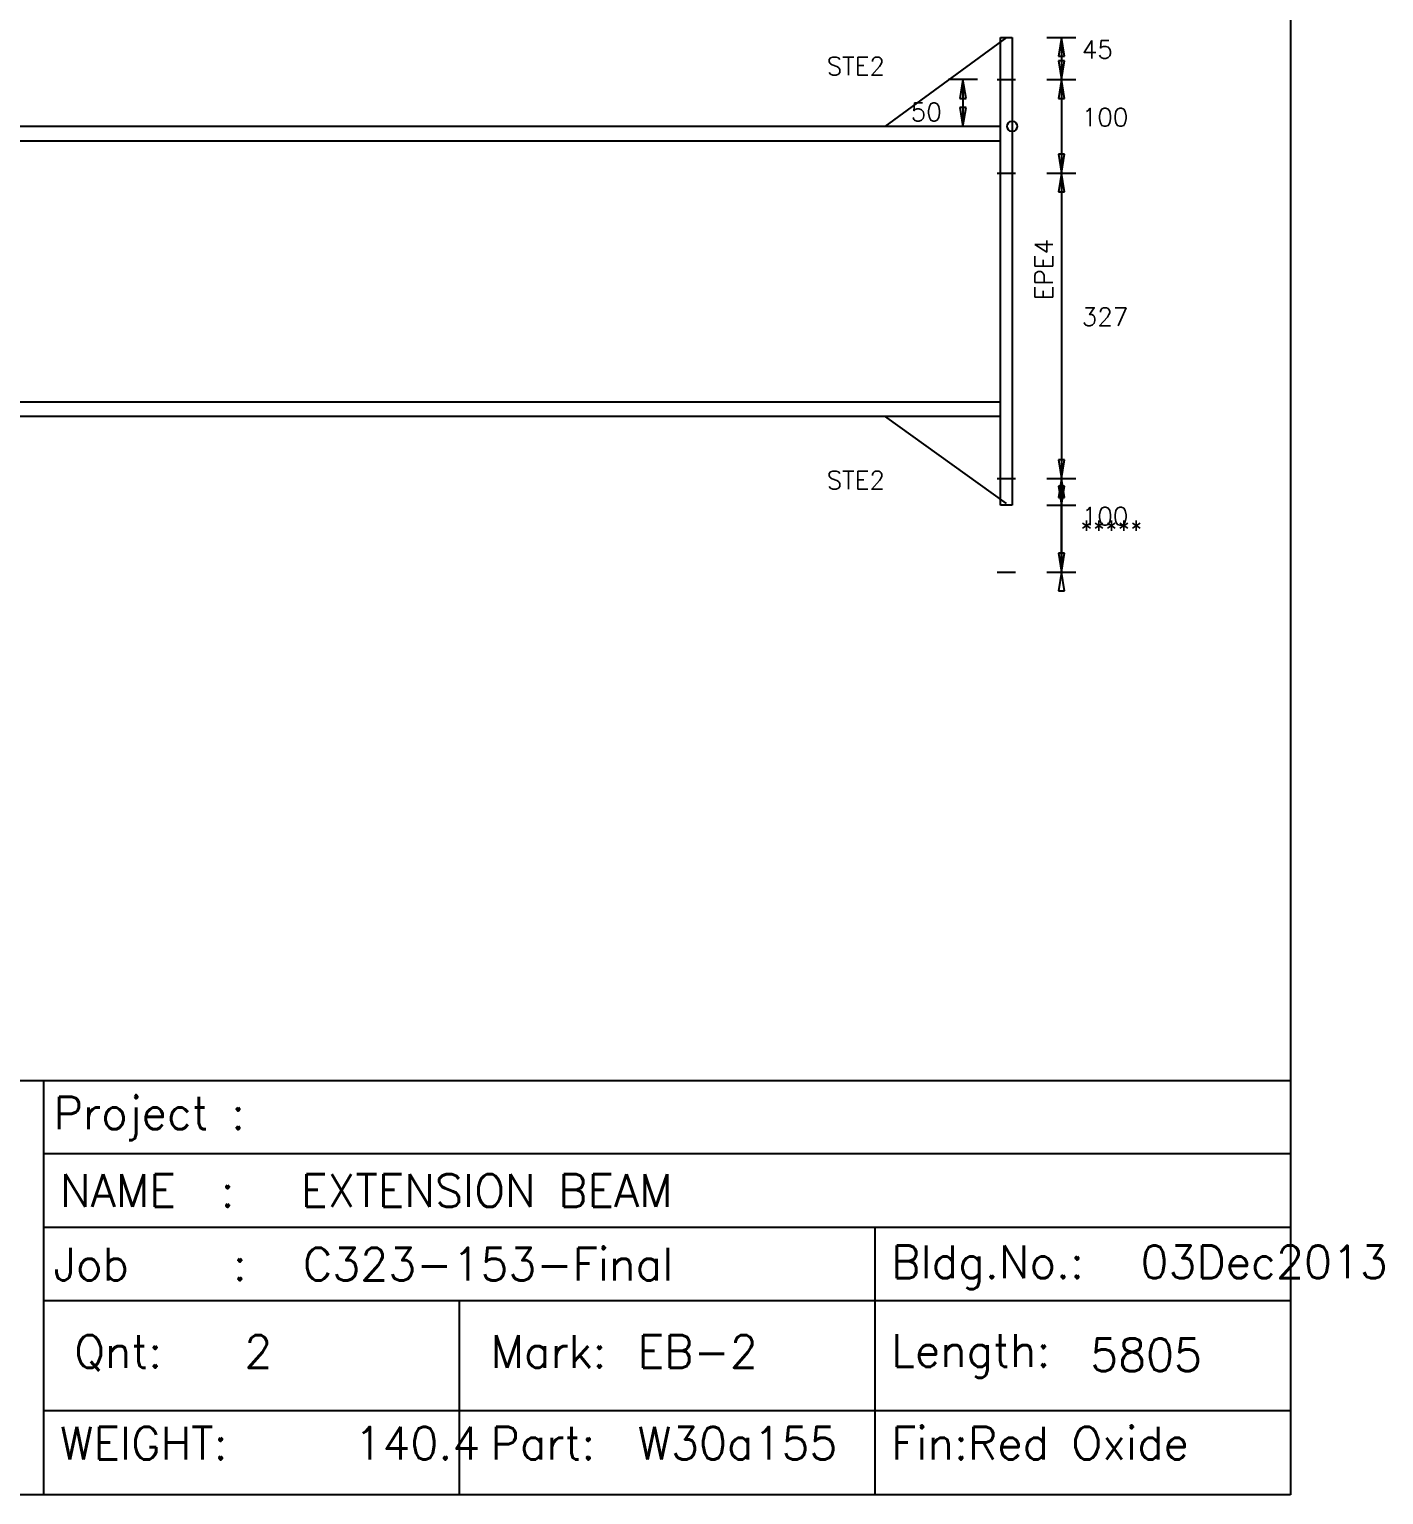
# Model space of a CAD drawing. Extents: x 0 to 428, y 0 to 297.
# Drawn here: x 309.5 to 428.2, y 0 to 128.4 of the extents above; entities that cross this region are included whole.
import ezdxf

# ---------------------------------------------------------------- set-up
doc = ezdxf.new("R2010")
doc.units = 0
doc.linetypes.add('CONTIN', pattern=[0])
doc.layers.get('0').update_dxf_attribs({"linetype": 'CONTIN'})
for name, color, linetype in [('1', 7, 'CONTIN'), ('11', 7, 'CONTIN'), ('12', 2, 'CONTIN'), ('15', 6, 'CONTIN'), ('2', 7, 'CONTIN'), ('22', 7, 'CONTIN'), ('3', 1, 'CONTIN'), ('6', 4, 'CONTIN')]:
    doc.layers.add(name, color=color, linetype=linetype)
doc.styles.add('SIMPLEX', font='SIMPLEX')

# ---------------------------------------------------------------- blocks, each defined once
blk = doc.blocks.new('CZEBORDR')
at = {"layer": '22'}
for p, q in [((420, 297), (420, 0)), ((420, 0), (0, 0))]:
    blk.add_line(p, q, dxfattribs=at)
blk = doc.blocks.new('LOGO')
at = {"linetype": 'CONTINUOUS'}
for p, q in [((-230.55, 36.3), (0, 36.3)), ((-138.23, 36.3), (0, 36.3)), ((-138.23, 36.3), (-109.26, 36.3)), ((-109.26, 36.3), (-109.26, 0)), ((-109.26, 36.3), (0, 36.3)), ((0, 36.3), (0, 0)), ((-109.26, 29.89), (0, 29.89)), ((-109.26, 23.45), (0, 23.45)), ((-36.42, 23.45), (-36.42, 0)), ((-109.26, 17.01), (0, 17.01)), ((-72.84, 17.01), (-72.84, 0)), ((-109.26, 7.37), (0, 7.37)), ((0, 0), (-230.55, 0)), ((-109.26, 0), (-138.23, 0))]:
    blk.add_line(p, q, dxfattribs=at)
at = {"layer": '22'}
for p, q in [((0, 297), (0, 0)), ((0, 0), (-420, 0))]:
    blk.add_line(p, q, dxfattribs=at)
at = {"style": 'SIMPLEX'}
for s, height, p in [('Project :', 2.857, (-108.38, 32.01)), ('NAME  :', 2.857, (-107.83, 25.21)), ('EXTENSION BEAM', 2.8575, (-86.71, 25.21)), ('Job    :', 2.857, (-108.38, 18.77)), ('C323-153-Final', 2.8575, (-86.53, 18.77)), ('Bldg.No.:', 2.857, (-34.99, 18.96)), ('03Dec2013', 2.857, (-13.14, 18.96)), ('Qnt:', 2.857, (-106.58, 11.12)), ('   2', 2.857, (-98.06, 11.12)), ('Mark:', 2.857, (-70.1, 11.12)), ('EB-2', 2.857, (-57.21, 11.12)), ('Length:', 2.857, (-34.99, 11.2)), ('5805', 2.857, (-17.55, 10.83)), ('WEIGHT:', 2.857, (-107.83, 3.08)), ('    140.4', 2.857, (-90.53, 3.08)), ('Part:', 2.857, (-70.1, 3.08)), ('W30a155', 2.857, (-57.21, 3.08)), ('Fin:Red Oxide', 2.8575, (-34.99, 3.08))]:
    blk.add_text(s, height=height, dxfattribs=at).set_placement(p)
blk = doc.blocks.new('MAG_CRCL')
at = {"layer": '15'}
blk.add_circle((0, 0), 0.889, dxfattribs=at)
blk = doc.blocks.new('BSEPLT')
at = {"layer": '12'}
for p, q in [((-0.508, 0), (0.508, 0)), ((-0.508, -12.7), (-0.508, 0)), ((0.508, 0), (0.508, -12.7)), ((0.508, -12.7), (-0.508, -12.7))]:
    blk.add_line(p, q, dxfattribs=at)
blk = doc.blocks.new('ARROW')
at = {"layer": '2'}
for p, q in [((0, 0), (-1.651, 0.275)), ((-1.651, 0.275), (-1.651, -0.275)), ((-1.651, -0.275), (0, 0))]:
    blk.add_line(p, q, dxfattribs=at)
blk = doc.blocks.new('CYAN_TICK')
at = {"layer": '6'}
blk.add_line((-1.6, 0), (1.6, 0), dxfattribs=at)
blk = doc.blocks.new('CZEPIECE')
at = {"layer": '1'}
for p, q in [((394.6, 55.88), (50.8, 55.88)), ((394.6, 30.48), (394.6, 55.88)), ((50.8, 54.61), (394.6, 54.61)), ((50.8, 31.75), (394.6, 31.75)), ((50.8, 30.48), (394.6, 30.48))]:
    blk.add_line(p, q, dxfattribs=at)
at = {"layer": '2'}
for p, q in [((395.108, 63.666), (384.44, 55.88)), ((398.664, 63.666), (401.204, 63.666)), ((399.934, 63.666), (399.934, 59.979)), ((392.568, 59.979), (390.028, 59.979)), ((391.298, 59.979), (391.298, 55.88)), ((398.664, 59.979), (401.204, 59.979)), ((399.934, 59.979), (399.934, 51.785)), ((392.568, 55.88), (390.028, 55.88)), ((398.664, 51.785), (401.204, 51.785)), ((399.934, 51.785), (399.934, 25.023)), ((395.108, 22.823), (384.44, 30.48)), ((398.664, 25.023), (401.204, 25.023)), ((399.934, 25.023), (399.934, 16.83)), ((398.664, 22.696), (401.204, 22.696)), ((399.934, 16.83), (399.934, 22.696)), ((398.664, 16.83), (401.204, 16.83))]:
    blk.add_line(p, q, dxfattribs=at)
at = {"yscale": 3.226, "zscale": 3.226}
blk.add_blockref('BSEPLT', (395.108, 63.666), dxfattribs=at)
blk.add_blockref('BSEPLT', (395.108, 63.666), dxfattribs=at)
at = {"layer": '15', "xscale": 0.5, "yscale": 0.5, "zscale": 0.5}
blk.add_blockref('MAG_CRCL', (395.616, 55.88), dxfattribs=at)
at = {"layer": '2'}
for p, rotation in [((399.934, 63.666), 90), ((399.934, 59.979), -90), ((391.298, 59.979), 90), ((399.934, 59.979), 90), ((391.298, 55.88), -90), ((399.934, 51.785), -90), ((399.934, 51.785), 90), ((399.934, 25.023), -90), ((399.934, 25.023), 90), ((399.934, 22.696), -90), ((399.934, 16.83), -90), ((399.934, 16.83), 90)]:
    blk.add_blockref('ARROW', p, dxfattribs=dict(at, rotation=rotation))
at = {"layer": '2', "xscale": 0.5, "yscale": 0.5, "zscale": 0.5}
for p in [(395.108, 59.979), (395.108, 51.785), (395.108, 25.023), (395.108, 16.83)]:
    blk.add_blockref('CYAN_TICK', p, dxfattribs=at)
at = {"layer": '11', "style": 'SIMPLEX'}
for s, p in [('45', (401.712, 61.822)), ('50', (386.726, 56.342)), ('100', (401.712, 55.882)), ('327', (401.712, 38.404)), ('100', (401.712, 20.926)), ('*****', (401.585, 19.763))]:
    blk.add_text(s, height=1.587, dxfattribs=at).set_placement(p)
at = {"layer": '3', "style": 'SIMPLEX'}
for p in [(379.36, 60.364), (379.36, 24.093)]:
    blk.add_text('STE2', height=1.587, dxfattribs=at).set_placement(p)
blk.add_text('EPE4', height=1.587, rotation=90, dxfattribs=at).set_placement((399.172, 40.64))

msp = doc.modelspace()

# ---------------------------------------------------------------- block references
msp.add_blockref('CZEPIECE', (0, 64))
at = {"layer": '1'}
msp.add_blockref('CZEBORDR', (0, 0), dxfattribs=at)
at = {"layer": '2'}
msp.add_blockref('LOGO', (420, 0), dxfattribs=at)

doc.saveas('drawing.dxf')
